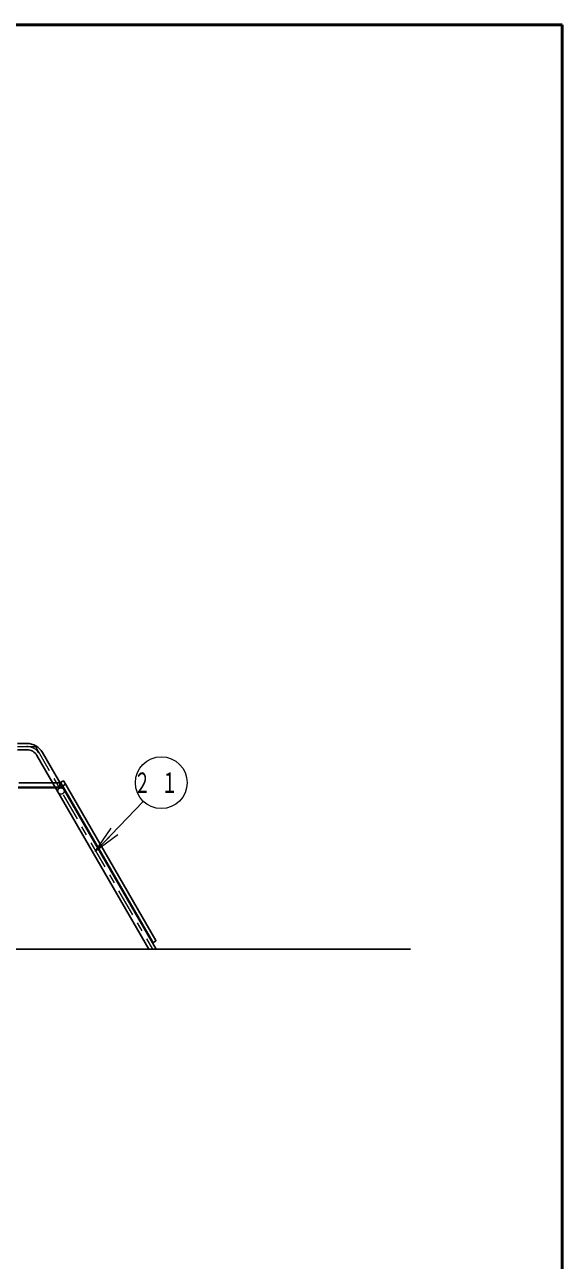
# Model space of a CAD drawing. Units: millimetres on the paper, scale 1:50. Extents: x -385 to 840, y 0 to 267.
# Drawn here: x 361.9 to 420, y 133.5 to 267 of the extents above; entities that cross this region are included whole.
import ezdxf

# ---------------------------------------------------------------- set-up
doc = ezdxf.new("R2010")
doc.units = ezdxf.units.MM
doc.linetypes.add('USER1', pattern=[4.5, 2.5, -2])
doc.linetypes.add('USER2', pattern=[6, 3, -1, 1, -1])
doc.layers.add('1_50', color=7, linetype='Continuous', lineweight=25)
doc.layers.add('LY_3', color=7, linetype='Continuous', lineweight=13)
doc.styles.add('ＭＳ ゴシック', font='')
doc.styles.get('ＭＳ ゴシック').set_extended_font_data('MS Gothic')

msp = doc.modelspace()

# ---------------------------------------------------------------- linework, layer by layer
at = {"layer": '1_50', "color": 4}
for p, q in [((361.125, 189.344), (362.125, 189.344)), ((361.125, 188.664), (362.125, 188.664)), ((363.805, 188.374), (376.085, 167.104)), ((363.216, 188.034), (375.3, 167.104)), ((361.181, 184.604), (365.822, 184.604)), ((361.181, 184.54), (365.822, 184.54)), ((361.245, 185.104), (365.645, 185.104)), ((365.705, 185.044), (365.705, 184.664)), ((365.785, 185.072), (375.725, 167.855)), ((365.807, 185.154), (366.032, 185.284)), ((365.822, 184.604), (365.822, 184.54)), ((365.975, 184.743), (366.304, 184.933)), ((366.114, 185.262), (376.054, 168.045)), ((375.807, 167.833), (376.032, 167.963))]:
    msp.add_line(p, q, dxfattribs=at)
at = {"layer": '1_50', "color": 4, "linetype": 'USER2', "lineweight": 13}
for p, q in [((361.125, 189.004), (363.048, 189.004)), ((363.048, 189.004), (375.692, 167.104))]:
    msp.add_line(p, q, dxfattribs=at)
at = {"layer": '1_50', "lineweight": 13}
for p, q in [((369.503, 177.67), (374.71, 183.085)), ((369.503, 177.67), (371.222, 180.179)), ((369.503, 177.67), (371.582, 179.832)), ((371.943, 179.486), (369.503, 177.67))]:
    msp.add_line(p, q, dxfattribs=at)
at = {"layer": '1_50'}
msp.add_line((280.521, 167.104), (403.608, 167.104), dxfattribs=at)
at = {"layer": '1_50', "lineweight": 13}
msp.add_circle((376.651, 185.103), 2.8, dxfattribs=at)
at = {"layer": '1_50', "color": 4, "linetype": 'USER1', "lineweight": 13}
msp.add_circle((365.822, 184.2), 0.34, dxfattribs=at)
at = {"layer": '1_50', "color": 4}
for centre, radius, start, end in [((362.125, 187.404), 1.94, 30, 90), ((362.125, 187.404), 1.26, 30, 90), ((365.645, 185.044), 0.06, 0, 90), ((365.645, 184.664), 0.06, 270, 0), ((365.837, 185.102), 0.06, 120, 210), ((366.062, 185.232), 0.06, 30, 120), ((375.777, 167.885), 0.06, 210, 300), ((376.002, 168.015), 0.06, 300, 30)]:
    msp.add_arc(centre, radius, start, end, dxfattribs=at)
at = {"layer": '1_50', "color": 4, "linetype": 'USER2', "lineweight": 13}
msp.add_arc((362.125, 187.404), 1.6, 30, 90, dxfattribs=at)
at = {"layer": 'LY_3', "lineweight": 50}
for p, q in [((420, 267), (35, 267)), ((420, 0), (420, 267))]:
    msp.add_line(p, q, dxfattribs=at)

# ---------------------------------------------------------------- texts
at = {"layer": '1_50', "insert": (376.651, 185.103), "char_height": 2.199, "attachment_point": 5, "style": 'ＭＳ ゴシック'}
msp.add_mtext('\\T1.64;\\W0.6;２１', dxfattribs=at)

doc.saveas('drawing.dxf')
